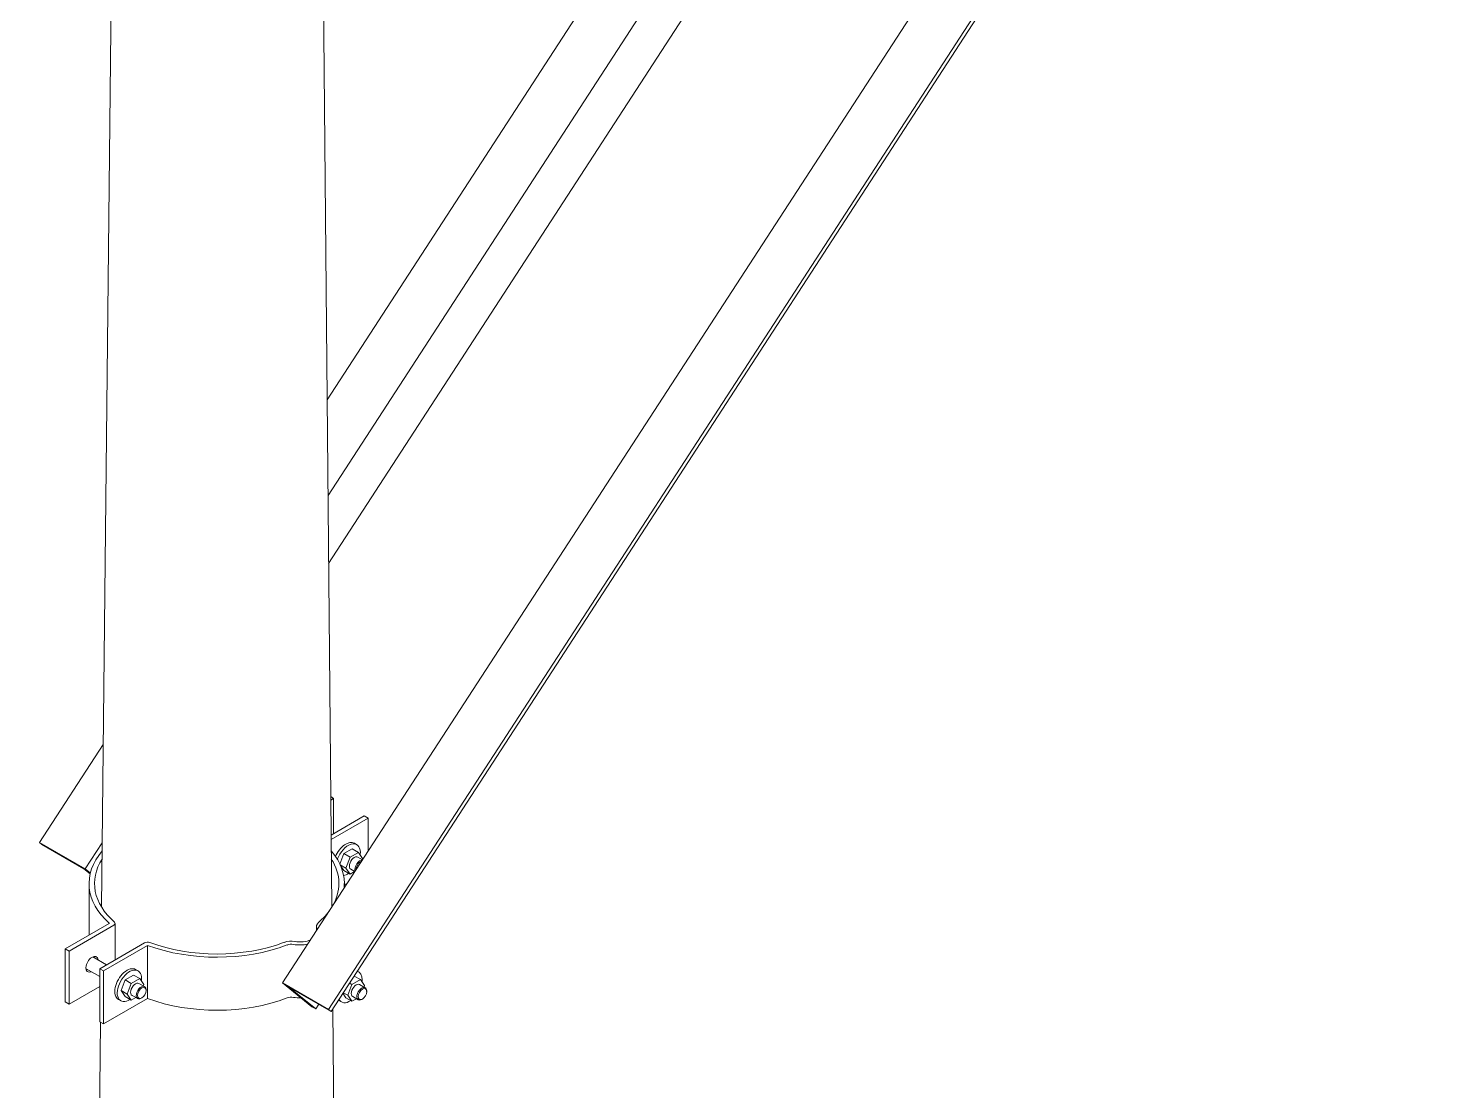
# Model space of a CAD drawing. Header units: millimetres. Extents: x 1804 to 3757, y 2643 to 7323.
# Drawn here: x 2169.91 to 2181.83, y 3175.65 to 3184.52 of the extents above; entities that cross this region are included whole.
import ezdxf

# ---------------------------------------------------------------- set-up
doc = ezdxf.new("R2010")
doc.units = ezdxf.units.MM

msp = doc.modelspace()

# ---------------------------------------------------------------- linework, layer by layer
at = {"linetype": 'Continuous', "lineweight": 0, "extrusion": (-1.11022e-16, 0.816497, 0.57735)}
for p, q in [((2181.827, 3190.766), (2172.439, 3176.312)), ((2181.777, 3190.737), (2172.418, 3176.328)), ((2181.126, 3190.546), (2172.035, 3176.55)), ((2178.099, 3188.798), (2172.419, 3180.053)), ((2177.501, 3188.453), (2172.414, 3180.621)), ((2176.658, 3187.966), (2172.406, 3181.42)), ((2170.611, 3185.454), (2170.524, 3177.181)), ((2172.369, 3185.49), (2172.445, 3177.181)), ((2170.537, 3178.541), (2170.004, 3177.722)), ((2172.437, 3178.105), (2172.461, 3178.091)), ((2172.461, 3178.091), (2172.437, 3178.077)), ((2172.461, 3178.091), (2172.461, 3177.796)), ((2172.717, 3177.944), (2172.44, 3177.784)), ((2172.44, 3177.747), (2172.749, 3177.925)), ((2172.749, 3177.925), (2172.717, 3177.944)), ((2172.749, 3177.925), (2172.749, 3177.649)), ((2170.387, 3177.501), (2170.004, 3177.722)), ((2170.004, 3177.722), (2170.025, 3177.705)), ((2170.025, 3177.705), (2170.376, 3177.503)), ((2170.529, 3177.719), (2170.387, 3177.501)), ((2172.617, 3177.669), (2172.547, 3177.629)), ((2172.668, 3177.64), (2172.617, 3177.669)), ((2172.634, 3177.716), (2172.654, 3177.704)), ((2172.547, 3177.629), (2172.513, 3177.541)), ((2172.598, 3177.599), (2172.547, 3177.629)), ((2172.563, 3177.509), (2172.598, 3177.599)), ((2172.598, 3177.599), (2172.668, 3177.64)), ((2172.662, 3177.6), (2172.702, 3177.577)), ((2172.668, 3177.64), (2172.703, 3177.59)), ((2172.703, 3177.59), (2172.699, 3177.579)), ((2170.376, 3177.503), (2170.428, 3177.46)), ((2170.43, 3177.467), (2170.387, 3177.501)), ((2172.563, 3177.509), (2172.515, 3177.537)), ((2172.518, 3177.53), (2172.547, 3177.489)), ((2172.598, 3177.459), (2172.547, 3177.489)), ((2172.598, 3177.459), (2172.563, 3177.509)), ((2172.636, 3177.481), (2172.598, 3177.459)), ((2172.604, 3177.5), (2172.639, 3177.479)), ((2170.419, 3177.38), (2170.419, 3176.949)), ((2172.55, 3177.368), (2172.576, 3177.383)), ((2172.55, 3177.38), (2172.55, 3177.343)), ((2170.22, 3176.834), (2170.588, 3177.047)), ((2170.626, 3177.031), (2170.253, 3176.816)), ((2170.637, 3177.046), (2170.637, 3176.743)), ((2172.318, 3177.02), (2172.318, 3176.985)), ((2170.253, 3176.816), (2170.22, 3176.834)), ((2170.22, 3176.834), (2170.22, 3176.392)), ((2170.881, 3176.884), (2170.508, 3176.668)), ((2170.54, 3176.65), (2170.908, 3176.862)), ((2170.908, 3176.862), (2170.908, 3176.42)), ((2170.253, 3176.816), (2170.253, 3176.373)), ((2170.451, 3176.768), (2170.566, 3176.702)), ((2170.394, 3176.668), (2170.508, 3176.602)), ((2170.508, 3176.668), (2170.54, 3176.65)), ((2170.508, 3176.668), (2170.508, 3176.226)), ((2170.54, 3176.65), (2170.54, 3176.207)), ((2170.791, 3176.615), (2170.721, 3176.575)), ((2170.772, 3176.545), (2170.842, 3176.586)), ((2170.842, 3176.586), (2170.791, 3176.615)), ((2170.808, 3176.662), (2170.828, 3176.65)), ((2170.842, 3176.586), (2170.877, 3176.536)), ((2172.633, 3176.606), (2172.628, 3176.603)), ((2172.684, 3176.577), (2172.633, 3176.606)), ((2172.657, 3176.648), (2172.67, 3176.641)), ((2170.253, 3176.373), (2170.508, 3176.521)), ((2170.721, 3176.575), (2170.686, 3176.485)), ((2170.737, 3176.455), (2170.686, 3176.485)), ((2170.686, 3176.485), (2170.721, 3176.435)), ((2170.772, 3176.545), (2170.721, 3176.575)), ((2170.737, 3176.455), (2170.772, 3176.545)), ((2170.836, 3176.546), (2170.883, 3176.519)), ((2170.877, 3176.536), (2170.873, 3176.524)), ((2170.895, 3176.486), (2170.895, 3176.492)), ((2172.035, 3176.55), (2172.418, 3176.328)), ((2172.28, 3176.351), (2172.035, 3176.55)), ((2172.439, 3176.312), (2172.088, 3176.514)), ((2172.088, 3176.514), (2172.312, 3176.333)), ((2172.579, 3176.446), (2172.54, 3176.468)), ((2172.579, 3176.446), (2172.614, 3176.536)), ((2172.614, 3176.536), (2172.592, 3176.549)), ((2172.614, 3176.536), (2172.684, 3176.577)), ((2172.678, 3176.536), (2172.724, 3176.509)), ((2172.684, 3176.577), (2172.719, 3176.527)), ((2172.719, 3176.527), (2172.715, 3176.515)), ((2172.736, 3176.477), (2172.736, 3176.483)), ((2170.22, 3176.392), (2170.253, 3176.373)), ((2170.54, 3176.207), (2170.908, 3176.42)), ((2170.664, 3176.412), (2170.684, 3176.4)), ((2170.772, 3176.405), (2170.721, 3176.435)), ((2170.772, 3176.405), (2170.737, 3176.455)), ((2170.81, 3176.427), (2170.772, 3176.405)), ((2170.778, 3176.445), (2170.825, 3176.419)), ((2170.859, 3176.424), (2170.854, 3176.421)), ((2172.312, 3176.333), (2172.28, 3176.351)), ((2172.337, 3176.371), (2172.312, 3176.333)), ((2172.505, 3176.402), (2172.526, 3176.391)), ((2172.537, 3176.463), (2172.563, 3176.426)), ((2172.614, 3176.396), (2172.563, 3176.426)), ((2172.614, 3176.396), (2172.579, 3176.446)), ((2172.652, 3176.418), (2172.614, 3176.396)), ((2172.62, 3176.436), (2172.667, 3176.409)), ((2172.701, 3176.415), (2172.696, 3176.412)), ((2172.418, 3176.328), (2172.439, 3176.312)), ((2172.453, 3176.334), (2173.056, 3110.745)), ((2170.515, 3176.222), (2169.914, 3110.745)), ((2170.508, 3176.226), (2170.54, 3176.207))]:
    msp.add_line(p, q, dxfattribs=at)
at = {"linetype": 'Continuous', "lineweight": 0}
for centre, major_axis, start_param, end_param in [((2172.562, 3177.591), (0.072, 0.125), 0, 1.780237), ((2172.582, 3177.579), (0.072, 0.125), 5.497787, 8.157896), ((2171.485, 3177.38), (-1.066, 0), 5.826156, 6.854828), ((2171.485, 3177.38), (-1.02, 0), 5.929198, 6.861989), ((2171.485, 3177.38), (1.066, 0), 6.218281, 6.740215), ((2171.485, 3177.38), (1.02, 0), 5.94334, 6.637173), ((2172.633, 3177.55), (0.0289, 0.05), 0, 3.141593), ((2172.68, 3177.523), (-0.0289, -0.05), 3.368757, 5.874702), ((2172.685, 3177.52), (-0.0253, -0.0438), 3.643321, 5.600138), ((2172.582, 3177.579), (0.072, 0.125), 5.340099, 5.497787), ((2172.582, 3177.579), (0.072, 0.125), 3.544764, 3.988582), ((2171.485, 3177.38), (1.02, 0), 5.698553, 5.90549), ((2170.6, 3177.046), (0.0361, 0), 5.497787, 6.861989), ((2172.426, 3177.02), (-0.108, 0), 5.698553, 6.570599), ((2172.18, 3176.978), (0.148, 0), 0.208649, 0.287414), ((2170.907, 3176.869), (-0.0361, 0), 4.133586, 5.497787), ((2171.485, 3177.38), (1.066, 0), 4.140746, 5.297021), ((2171.485, 3177.38), (-1.02, 0), 0.991993, 2.155428), ((2172.108, 3176.836), (-0.108, 0), 4.424975, 5.297021), ((2172.108, 3176.836), (0.0628, 0), 1.283383, 2.155428), ((2172.18, 3176.978), (0.193, 0), 4.424975, 5.054393), ((2172.18, 3176.978), (0.148, 0), 4.424975, 5.356995), ((2170.444, 3176.705), (-0.0361, -0.0625), 2.498092, 6.926686), ((2170.412, 3176.724), (-0.0361, -0.0625), 2.498092, 2.679885), ((2170.412, 3176.724), (-0.0361, -0.0625), 0.461707, 0.643501), ((2170.736, 3176.537), (0.072, 0.125), 0, 3.141593), ((2170.756, 3176.525), (0.072, 0.125), 5.497787, 10.271767), ((2172.598, 3176.516), (0.072, 0.125), 5.497787, 6.465326), ((2170.807, 3176.495), (0.0289, 0.05), 0, 3.141593), ((2170.854, 3176.469), (-0.0289, -0.05), 2.356194, 7.068583), ((2170.756, 3176.525), (0.072, 0.125), 5.340099, 5.497787), ((2172.649, 3176.486), (0.0289, 0.05), 0, 3.141593), ((2172.696, 3176.459), (-0.0289, -0.05), 2.356194, 7.068583), ((2172.598, 3176.516), (0.072, 0.125), 5.340099, 5.497787), ((2171.485, 3176.937), (1.066, 0), 4.140746, 5.297021), ((2172.108, 3176.394), (0.0628, 0), 1.283383, 2.155428), ((2172.18, 3176.536), (0.193, 0), 4.424975, 4.763285), ((2172.578, 3176.528), (0.072, 0.125), 3.063185, 3.141593), ((2172.598, 3176.516), (0.072, 0.125), 2.778133, 3.988582)]:
    msp.add_ellipse(centre, major_axis=major_axis, ratio=0.57735, start_param=start_param, end_param=end_param, dxfattribs=at)
for centre in [(2170.859, 3176.466), (2172.701, 3176.456)]:
    msp.add_ellipse(centre, major_axis=(-0.0253, -0.0438), ratio=0.57735, dxfattribs=at)

doc.saveas('drawing.dxf')
